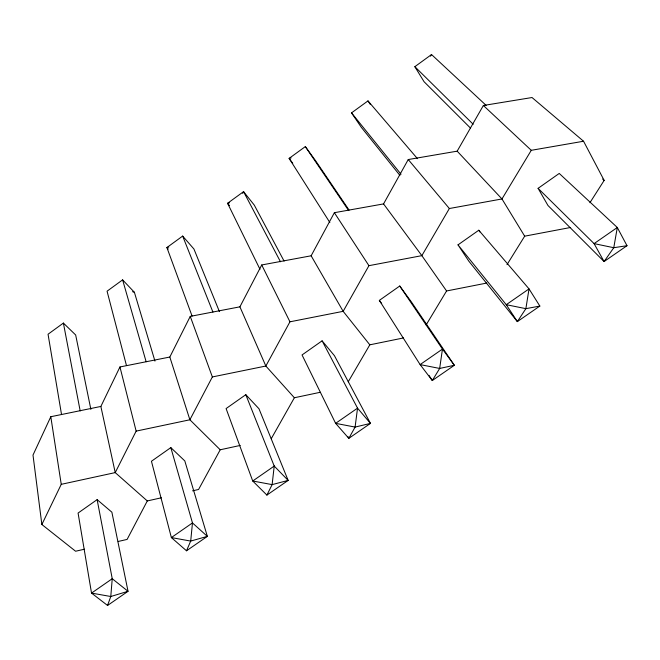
<?xml version="1.0" encoding="UTF-8"?>
<svg xmlns="http://www.w3.org/2000/svg" width="660" height="660" viewBox="0 0 660 660"><rect width="100%" height="100%" fill="white"/><g stroke="black" fill="none" stroke-linecap="round" stroke-linejoin="round"><path stroke-width="0.99" d="M107.563 605.459L110.781 596.508L112.241 578.721L97.127 499.636L78.078 513.051L91.525 593.092L107.563 605.459L128.04 591.302L111.878 512.193L97.127 499.636M186.499 550.786L190.699 541.084L192.472 522.926L170.825 447.612L151.445 461.257L171.369 537.57L186.499 550.786L207.355 536.365L184.8 460.911L170.825 447.612M589.941 202.694L604.156 180.403L583.555 141.24L532.026 97.531L483.376 105.484L457.174 151.165L408.243 159.538L383.551 203.907L334.373 212.693L311.14 255.791L261.715 264.965L239.91 306.826L190.253 316.379L169.826 357.035L119.955 366.96L100.864 406.445L50.795 416.724L33 455.07L41.861 524.51L75.595 551.24L84.513 549.194M41.861 524.51L61.248 484.333L50.795 416.724M266.904 495.091L272.126 484.621L274.222 466.076L245.8 394.688L226.091 408.573L252.722 481L266.904 495.091L288.148 480.406L258.976 408.754L245.8 394.688M119.955 366.96L136.142 431.112L115.228 472.601L61.248 484.333M242.674 193.396L243.565 191.648L254.298 205.12L284.072 261.055M161.378 497.788L147.295 500.94L127.108 539.418L118.189 541.464M190.253 316.379L212.355 376.942L189.882 419.776L136.142 431.112M240.232 445.434L220.209 449.782L198.586 489.472L192.547 490.826M583.555 141.24L531.275 150.307L501.971 198.957L449.361 208.519L421.855 255.651L368.932 265.675L343.159 311.33L289.946 321.808L265.848 366.028L212.355 376.942M271.26 438.685L294.368 397.749L320.273 392.287M348.257 381.76L369.814 344.825L403.507 337.945M426.121 324.935L446.572 290.969L486.766 283.058M506.995 264.668L524.675 236.173L570.628 227.469M430.485 56.174L431.533 54.541L486.164 105.41M399.911 175.379L361.3 127.306L351.533 112.868L367.983 100.897L417.475 158.672M470.572 128.18L424.042 81.691L414.851 66.685L431.533 54.541M349.082 210.094L315.513 160.619L305.332 146.602L289.113 158.4L329.851 222.519M219.425 311.611L193.933 249.01L182.663 236.074L166.898 247.549L192.076 316.041M154.96 361.102L134.392 292.289L122.611 279.873L107.06 291.192L126.456 365.491M90.865 409.365L75.669 334.983L63.393 323.078L48.048 334.232L61.495 414.315M538.09 188.339L559.235 173.44L617.306 227.502L627 245.701L604.082 261.55L547.973 205.499L538.09 188.339L594.082 243.614L604.082 261.55L613.775 247.714L617.306 227.502L594.082 243.614L613.775 247.714L627 245.701M457.999 244.868L478.781 230.233L529.031 288.89L539.847 306.067L517.357 321.61L468.814 261.162L457.999 244.868L506.253 304.689L517.357 321.61L525.871 308.665L529.031 288.89L506.253 304.689L525.871 308.665L539.847 306.067M322.096 340.832L302.041 354.956L335.618 423.349L348.818 438.356L370.466 423.39L334.438 355.69L322.096 340.832L357.538 408.144L370.466 423.39L355.096 427.086L335.618 423.349L357.538 408.144L355.096 427.086L348.818 438.356L347.902 436.516M379.335 300.399L399.745 286.019L411.221 301.694L454.352 365.285L432.292 380.539L420.115 364.592L379.335 300.399L381.686 303.509M168.754 247.038L166.898 247.549L168.234 249.051M229.499 202.801L227.576 203.288L259.99 269.313M291.109 157.954L289.113 158.4L292.76 163.3M132.544 291.687L134.392 292.289M602.613 179.041L604.156 180.403M147.295 500.94L115.228 472.601L100.864 406.445M483.376 105.484L531.275 150.307M414.851 66.685L473.195 124.278M220.209 449.782L189.882 419.776L169.826 357.035M457.174 151.165L501.971 198.957L524.675 236.173M294.368 397.749L265.848 366.028L239.91 306.826M408.243 159.538L449.361 208.519M229.49 205.639L227.576 203.288L243.565 191.648L280.483 261.772M351.533 112.868L401.032 174.24M369.814 344.825L343.159 311.33L311.14 255.791M383.551 203.907L421.855 255.651L446.572 290.969M305.332 146.602L348.529 210.392M399.745 286.019L442.456 349.09L454.352 365.285L439.667 368.445L420.115 364.592L442.456 349.09L439.667 368.445L432.292 380.539L428.992 375.358M367.983 100.897L370.243 104.329M334.373 212.693L368.932 265.675M478.781 230.233L479.837 231.883M261.715 264.965L289.946 321.808M182.663 236.074L212.924 312.081M122.611 279.873L146.14 361.738M63.393 323.078L80.182 410.941M274.222 466.076L252.722 481L272.126 484.621L288.148 480.406L274.222 466.076M112.241 578.721L91.525 593.092L110.781 596.508L128.04 591.302L112.241 578.721M192.472 522.926L171.369 537.57L190.699 541.084L207.355 536.365L192.472 522.926"/></g></svg>
